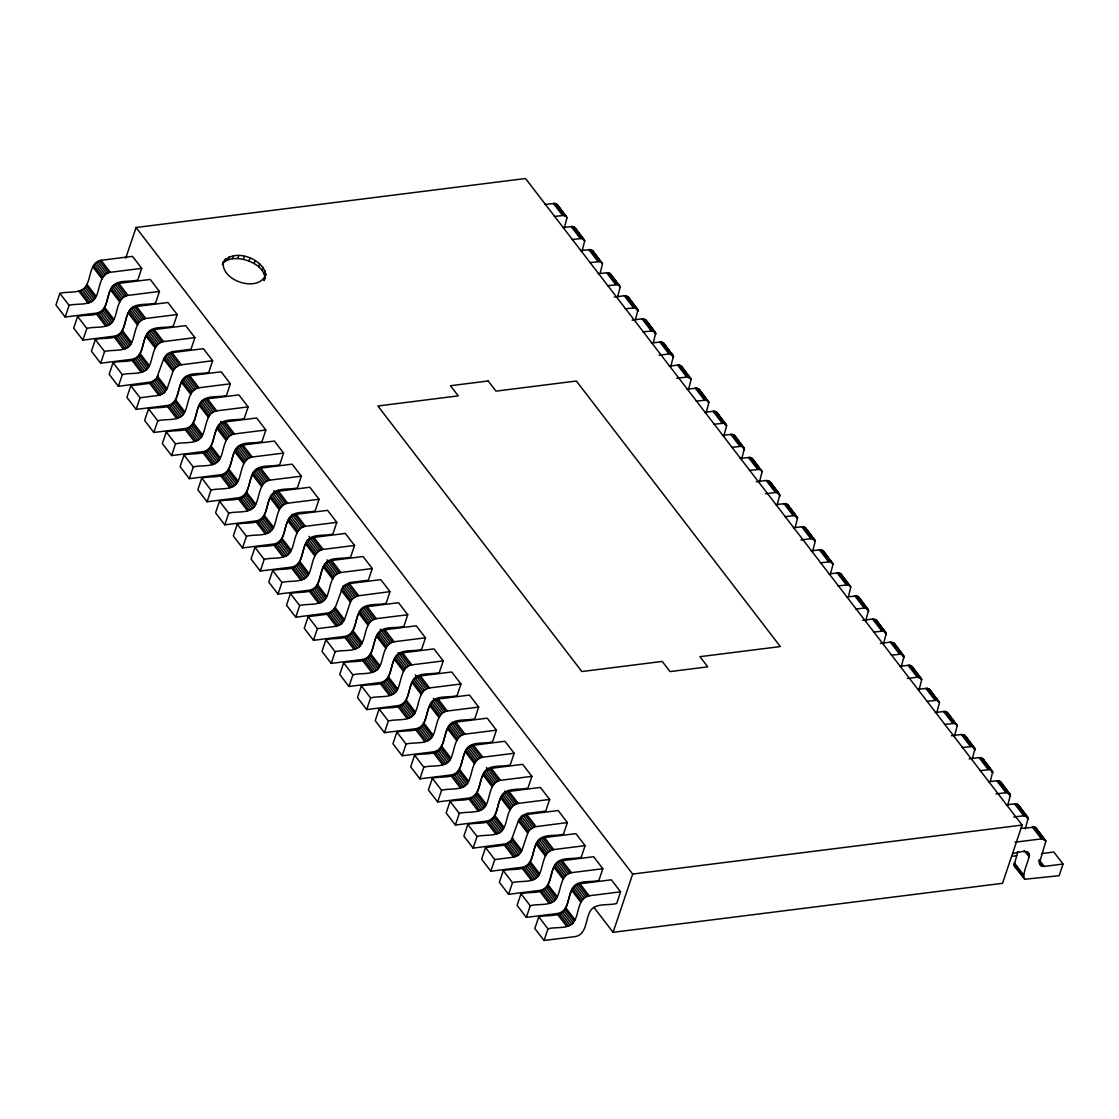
<?xml version="1.0" encoding="UTF-8"?>
<svg xmlns="http://www.w3.org/2000/svg" width="1119" height="1119" viewBox="0 0 1119 1119"><rect width="100%" height="100%" fill="white"/><g stroke="black" fill="none" stroke-linecap="round" stroke-linejoin="round"><path stroke-width="1.5" d="M614.373 297.011L624.29 295.766L628.151 296.913L637.97 309.991L635.158 320.747M632.109 320.104L642.026 318.859L645.887 320.006L655.706 333.084L653.426 342.246M651.496 342.987L661.315 341.938L663.623 343.085L673.442 356.178L670.631 366.934M722.44 435.347L732.26 434.298L734.568 435.459L744.387 448.551L741.575 459.294M756.262 481.743L766.179 480.499L770.04 481.646L779.859 494.724L777.048 505.48M846.593 596.986L856.413 595.937L858.721 597.098L868.54 610.191L865.728 620.933M862.679 620.29L872.596 619.045L876.457 620.192L886.276 633.27L883.464 644.026M880.415 643.383L890.332 642.138L894.193 643.285L904.012 656.363L901.201 667.12M951.36 735.742L961.277 734.498L965.137 735.645L974.957 748.737L972.145 759.479M969.096 758.836L979.013 757.591L982.874 758.738L992.693 771.83L990.413 780.992M988.483 781.719L998.302 780.67L1000.61 781.831L1010.429 794.91L1007.618 805.666M1041.831 853.545L1053.832 852.035L1063.05 864.05L1059.133 875.687L1024.85 879.254L1014.038 865.407L1017.926 851.489M1006.219 804.813L1016.038 803.764L1018.346 804.925L1028.165 818.003L1025.354 828.759M1023.857 878.499C1022.878 863.42 1041.761 845.251 1012.975 853.615M223.338 261.496C220.023 280.771 258.769 293.458 265.832 274.491C262.755 257.454 230.57 246.865 222.359 264.406L225.548 258.797M265.832 274.491L264.056 280.645L265.035 277.736M59.866 293.374L55.95 305.025L65.168 317.027L96.584 313.082C107.494 311.04 106.781 296.717 110.697 288.982C115.159 278.687 129.3 282.52 137.791 280.002L141.707 268.35L132.49 256.349L101.074 260.293C90.163 262.322 90.877 276.659 86.96 284.38C82.512 294.689 68.357 290.856 59.866 293.374L69.098 305.375L65.168 317.027M77.603 316.467L73.686 328.105L82.904 340.12L114.32 336.162C125.23 334.133 124.517 319.81 128.433 312.075C132.895 301.766 147.037 305.599 155.527 303.095L159.444 291.444L150.226 279.428L118.81 283.387C107.9 285.415 108.613 299.738 104.696 307.473C100.248 317.782 86.093 313.949 77.603 316.467L86.834 328.468L82.904 340.12M69.098 305.375C77.575 302.871 91.73 306.69 96.178 296.395C100.109 288.66 99.395 274.337 110.305 272.309L141.707 268.35M95.339 339.547L91.422 351.198L100.64 363.213L132.056 359.255C142.966 357.227 142.253 342.904 146.169 335.168C150.631 324.86 164.773 328.692 173.263 326.188L177.18 314.537L167.962 302.522L136.546 306.48C125.636 308.508 126.349 322.832 122.433 330.567C117.985 340.875 103.829 337.043 95.339 339.547L104.571 351.562L100.64 363.213M125.72 258.237L136.07 227.507L525.524 178.508L1022.137 825.067L1002.526 883.311L613.086 932.309L593.937 907.383M86.834 328.468C95.311 325.951 109.466 329.783 113.914 319.488C117.845 311.753 117.131 297.43 128.042 295.388L159.444 291.444M130.811 385.733L140.043 397.749L158.884 395.371L163.906 393.105L167.123 388.755L173.011 371.284L163.78 359.269L167.011 354.919L172.018 352.653L203.434 348.708L212.652 360.71L208.735 372.361C200.259 374.879 186.104 371.046 181.642 381.355C177.725 389.076 178.439 403.413 167.528 405.442L136.112 409.386L126.895 397.385L130.811 385.733L149.666 383.369L156.087 379.775L163.906 358.262L167.137 353.912L172.158 351.646L190.999 349.268L194.916 337.63L185.698 325.615L154.282 329.573C143.372 331.602 144.085 345.925 140.169 353.66C135.721 363.969 121.565 360.136 113.075 362.64L109.158 374.292L118.376 386.307L151.485 381.943L156.212 378.754L158.031 375.732M104.571 351.562C113.047 349.044 127.202 352.877 131.65 342.568C135.581 334.847 134.867 320.524 145.778 318.481L177.18 314.537M118.376 386.307L122.307 374.655L113.075 362.64M122.307 374.655C130.783 372.137 144.938 375.97 149.386 365.661C153.317 357.94 152.604 343.603 163.514 341.575L194.916 337.63M136.112 409.386L140.043 397.749M148.547 408.827L144.631 420.478L153.849 432.48L185.264 428.535C196.175 426.493 195.461 412.17 199.378 404.449C203.84 394.14 217.995 397.972 226.472 395.455L230.388 383.803L221.17 371.802L189.754 375.746C178.844 377.788 179.558 392.112 175.641 399.847C171.193 410.141 157.038 406.309 148.547 408.827L157.779 420.828L153.849 432.48M166.283 431.92L162.367 443.572L171.585 455.573L203.001 451.628C213.911 449.586 213.197 435.263 217.114 427.528C221.576 417.233 235.731 421.066 244.208 418.548L248.124 406.896L238.906 394.895L207.491 398.84C196.58 400.882 197.308 415.205 193.377 422.926C188.929 433.235 174.774 429.402 166.283 431.92L175.515 443.921L171.585 455.573M224.569 261.706L228.052 259.748L229.031 256.838M228.052 259.748L232.57 258.671L233.549 255.761M157.779 420.828C166.255 418.324 180.411 422.157 184.859 411.848C188.789 404.113 188.076 389.79 198.986 387.761L230.388 383.803M232.57 258.671L237.801 258.531L238.781 255.608M237.801 258.531L243.41 259.342L244.39 256.433M264.839 277.4C264.07 269.064 256.013 264.042 249.005 261.049L249.985 258.139M184.02 455.013L180.103 466.665L189.321 478.666L220.737 474.722C231.647 472.68 230.934 458.356 234.85 450.621C239.312 440.327 253.467 444.159 261.944 441.641L265.86 429.99L256.643 417.988L225.227 421.933C214.316 423.961 215.044 438.298 211.113 446.019C206.665 456.328 192.51 452.496 184.02 455.013L193.251 467.015L189.321 478.666M254.209 263.538L255.188 260.629M258.657 266.644L259.636 263.734M175.515 443.921C183.992 441.418 198.147 445.25 202.595 434.941C206.525 427.206 205.812 412.883 216.722 410.855L248.124 406.896M262.056 270.155L263.035 267.245M264.168 273.819L265.147 270.91M201.756 478.107L197.839 489.744L207.057 501.76L238.473 497.801C249.383 495.773 248.67 481.45 252.586 473.715C257.048 463.406 271.204 467.238 279.68 464.735L283.597 453.083L274.379 441.068L242.963 445.026C232.053 447.054 232.78 461.378 228.849 469.113C224.401 479.422 210.246 475.589 201.756 478.107L210.987 490.108L207.057 501.76M193.251 467.015C201.728 464.511 215.883 468.329 220.331 458.035C224.262 450.3 223.548 435.976 234.458 433.948L265.86 429.99M219.492 501.186L215.575 512.838L224.793 524.853L256.209 520.894C267.119 518.866 266.406 504.543 270.336 496.808C274.784 486.499 288.94 490.332 297.416 487.828L301.333 476.176L292.115 464.161L260.699 468.12C249.789 470.148 250.516 484.471 246.586 492.206C242.138 502.515 227.982 498.682 219.492 501.186L228.724 513.201L224.793 524.853M210.987 490.108C219.464 487.59 233.619 491.423 238.067 481.128C241.998 473.393 241.284 459.07 252.195 457.028L283.597 453.083M237.228 524.279L233.311 535.931L242.529 547.946L273.945 543.988C284.855 541.96 284.142 527.636 288.073 519.901C292.521 509.593 306.676 513.425 315.152 510.907L319.069 499.27L309.851 487.255L278.449 491.213C267.525 493.241 268.252 507.564 264.322 515.299C259.874 525.608 245.718 521.776 237.228 524.279L246.46 536.295L242.529 547.946M228.724 513.201C237.2 510.684 251.355 514.516 255.803 504.207C259.734 496.486 259.021 482.163 269.931 480.121L301.333 476.176M254.964 547.373L251.048 559.024L260.279 571.026L291.681 567.081C302.592 565.053 301.878 550.716 305.809 542.995C310.257 532.686 324.412 536.519 332.889 534.001L336.805 522.349L327.587 510.348L296.185 514.292C285.261 516.335 285.988 530.658 282.058 538.393C277.61 548.688 263.455 544.869 254.964 547.373L264.196 559.388L260.279 571.026M246.46 536.295C254.936 533.777 269.092 537.61 273.54 527.301C277.47 519.58 276.757 505.242 287.667 503.214L319.069 499.27M272.7 570.466L268.784 582.118L278.016 594.119L309.417 590.175C320.328 588.132 319.614 573.809 323.545 566.088C327.993 555.779 342.148 559.612 350.625 557.094L354.541 545.443L345.323 533.441L313.921 537.386C302.997 539.428 303.725 553.751 299.794 561.486C295.346 571.781 281.191 567.948 272.7 570.466L281.932 582.467L278.016 594.119M264.196 559.388C272.672 556.87 286.828 560.703 291.276 550.394C295.206 542.659 294.493 528.336 305.403 526.308L336.805 522.349M308.173 616.653L317.404 628.654L336.246 626.29L341.267 624.024L344.484 619.674L350.373 602.19L341.141 590.189L344.372 585.838L349.394 583.572L380.796 579.628L390.013 591.629L386.097 603.281C377.621 605.785 363.465 601.966 359.017 612.261C355.087 619.996 355.8 634.319 344.89 636.361L313.488 640.306L304.256 628.305L308.173 616.653L327.028 614.275L332.035 612.009L335.266 607.659L343.099 586.16L349.52 582.565L368.361 580.188L372.277 568.536L363.06 556.535L331.658 560.479C320.733 562.521 321.461 576.844 317.53 584.566C313.082 594.874 298.927 591.042 290.436 593.56L286.52 605.211L295.752 617.212L328.846 612.862L333.574 609.673L335.392 606.652M281.932 582.467C290.408 579.964 304.564 583.796 309.012 573.487C312.942 565.752 312.229 551.429 323.139 549.401L354.541 545.443M295.752 617.212L299.668 605.561L290.436 593.56M299.668 605.561C308.145 603.057 322.3 606.89 326.748 596.581C330.678 588.846 329.965 574.523 340.875 572.494L372.277 568.536M313.488 640.306L317.404 628.654M325.909 639.746L321.992 651.384L331.224 663.399L362.626 659.441C373.536 657.413 372.823 643.089 376.753 635.354C381.201 625.045 395.357 628.878 403.833 626.374L407.75 614.723L398.532 602.707L367.13 606.666C356.206 608.694 356.933 623.017 353.003 630.752C348.555 641.061 334.399 637.229 325.909 639.746L335.14 651.748L331.224 663.399M343.645 662.826L339.728 674.477L348.96 686.493L380.362 682.534C391.272 680.506 390.559 666.183 394.489 658.448C398.937 648.139 413.093 651.971 421.569 649.468L425.486 637.816L416.268 625.801L384.866 629.759C373.942 631.787 374.669 646.111 370.739 653.846C366.291 664.154 352.135 660.322 343.645 662.826L352.877 674.841L348.96 686.493M335.14 651.748C343.617 649.23 357.772 653.062 362.22 642.768C366.151 635.033 365.437 620.709 376.348 618.667L407.75 614.723M361.395 685.919L357.465 697.571L366.696 709.586L398.098 705.627C409.008 703.599 408.295 689.276 412.226 681.541C416.674 671.232 430.829 675.065 439.305 672.547L443.222 660.909L434.004 648.894L402.602 652.853C391.678 654.881 392.405 669.204 388.475 676.939C384.027 687.248 369.871 683.415 361.395 685.919L370.613 697.934L366.696 709.586M352.877 674.841C361.353 672.323 375.508 676.156 379.956 665.847C383.887 658.126 383.174 643.803 394.084 641.76L425.486 637.816M379.131 709.012L375.201 720.664L384.432 732.665L415.834 728.721C426.745 726.693 426.031 712.355 429.962 704.634C434.41 694.326 448.565 698.158 457.042 695.64L460.958 683.989L451.74 671.987L420.338 675.932C409.414 677.974 410.141 692.297 406.211 700.032C401.763 710.327 387.608 706.495 379.131 709.012L388.349 721.028L384.432 732.665M370.613 697.934C379.089 695.417 393.245 699.249 397.693 688.94C401.623 681.219 400.91 666.882 411.82 664.854L443.222 660.909M564.214 228.388L567.025 217.632L557.206 204.539L554.898 203.392L545.079 204.441M396.867 732.106L392.937 743.757L402.169 755.759L433.571 751.814C444.481 749.772 443.767 735.449 447.698 727.728C452.146 717.419 466.301 721.251 474.778 718.734L478.694 707.082L469.476 695.081L438.075 699.025C427.15 701.067 427.878 715.391 423.947 723.126C419.499 733.421 405.344 729.588 396.867 732.106L406.085 744.107L402.169 755.759M388.349 721.028C396.825 718.51 410.981 722.342 415.429 712.034C419.359 704.299 418.646 689.975 429.556 687.947L460.958 683.989M581.95 251.467L584.761 240.725L574.942 227.633L572.634 226.486L562.815 227.535M414.603 755.199L410.673 766.851L419.905 778.852L451.307 774.907C462.217 772.865 461.504 758.542 465.434 750.807C469.882 740.512 484.037 744.345 492.514 741.827L496.43 730.175L487.213 718.174L455.811 722.119C444.886 724.161 445.614 738.484 441.683 746.205C437.235 756.514 423.08 752.681 414.603 755.199L423.821 767.2L419.905 778.852M406.085 744.107C414.562 741.603 428.717 745.436 433.165 735.127C437.095 727.392 436.382 713.069 447.292 711.041L478.694 707.082M600.218 272.98L602.498 263.818L592.678 250.726L590.37 249.579L580.551 250.614M432.34 778.292L428.409 789.944L437.641 801.945L469.043 798.001C479.953 795.959 479.24 781.635 483.17 773.9C487.618 763.606 501.774 767.424 510.25 764.92L514.167 753.269L504.949 741.268L473.547 745.212C462.623 747.24 463.35 761.577 459.419 769.299C454.971 779.607 440.816 775.775 432.34 778.292L441.557 790.294L437.641 801.945M423.821 767.2C432.298 764.697 446.453 768.529 450.901 758.22C454.832 750.485 454.118 736.162 465.028 734.134L496.43 730.175M617.422 297.654L620.234 286.912L610.414 273.819L608.107 272.658L598.287 273.707M450.076 801.386L446.145 813.023L455.377 825.039L486.779 821.08C497.689 819.052 496.976 804.729 500.906 796.994C505.354 786.685 519.51 790.518 527.986 788.014L531.903 776.362L522.685 764.347L491.283 768.305C480.359 770.334 481.086 784.657 477.156 792.392C472.708 802.701 458.552 798.868 450.076 801.386L459.294 813.387L455.377 825.039M441.557 790.294C450.034 787.79 464.189 791.609 468.637 781.314C472.568 773.579 471.854 759.255 482.765 757.213L514.167 753.269M485.548 847.559L494.766 859.574L513.607 857.196L518.629 854.93L521.846 850.58L527.734 833.109L518.503 821.108L521.734 816.758L526.755 814.492L558.157 810.534L567.375 822.549L563.458 834.187C554.982 836.704 540.827 832.872 536.379 843.18C532.448 850.916 533.162 865.239 522.251 867.267L490.849 871.225L481.618 859.21L485.548 847.559L504.389 845.195L510.81 841.6L518.643 820.087L521.86 815.737L526.881 813.471L545.722 811.107L549.639 799.456L540.421 787.44L509.019 791.399C498.095 793.427 498.822 807.75 494.892 815.485C490.444 825.794 476.288 821.961 467.812 824.465L463.881 836.117L473.113 848.132L506.208 843.768L510.935 840.579L512.754 837.558M459.294 813.387C467.77 810.869 481.925 814.702 486.373 804.407C490.304 796.672 489.59 782.349 500.501 780.307L531.903 776.362M473.113 848.132L477.03 836.48L467.812 824.465M477.03 836.48C485.506 833.963 499.661 837.795 504.109 827.487C508.04 819.765 507.327 805.442 518.237 803.4L549.639 799.456M490.849 871.225L494.766 859.574M503.284 870.652L499.354 882.304L508.586 894.305L539.987 890.36C550.898 888.332 550.184 873.995 554.115 866.274C558.563 855.965 572.718 859.798 581.195 857.28L585.111 845.628L575.893 833.627L544.491 837.571C533.581 839.614 534.295 853.937 530.364 861.672C525.916 871.967 511.761 868.134 503.284 870.652L512.502 882.667L508.586 894.305M688.367 390.027L691.178 379.271L681.359 366.179L679.051 365.032L669.232 366.081M521.02 893.745L517.09 905.397L526.322 917.398L557.724 913.454C568.634 911.412 567.92 897.088 571.851 889.367C576.299 879.058 590.454 882.891 598.931 880.373L602.847 868.722L593.629 856.72L562.228 860.665C551.317 862.707 552.031 877.03 548.1 884.765C543.652 895.06 529.497 891.228 521.02 893.745L530.238 905.747L526.322 917.398M512.502 882.667C520.978 880.149 535.134 883.982 539.582 873.673C543.512 865.938 542.799 851.615 553.709 849.587L585.111 845.628M706.103 413.107L708.914 402.364L699.095 389.272L696.787 388.125L686.968 389.174M538.757 916.839L534.826 928.49L544.058 940.492L575.46 936.547C586.37 934.505 585.657 920.182 589.587 912.447C594.035 902.152 608.19 905.984 616.667 903.467L620.583 891.815L611.366 879.814L579.964 883.758C569.053 885.8 569.767 900.124 565.836 907.845C561.388 918.153 547.233 914.321 538.757 916.839L547.974 928.84L544.058 940.492M530.238 905.747C538.715 903.243 552.87 907.075 557.318 896.767C561.248 889.032 560.535 874.708 571.445 872.68L602.847 868.722M723.839 436.2L726.651 425.458L716.831 412.365L714.523 411.219L704.704 412.254M547.974 928.84C556.451 926.336 570.606 930.169 575.054 919.86C578.985 912.125 578.271 897.802 589.181 895.773L620.583 891.815M759.311 482.387L762.123 471.631L752.304 458.552L749.996 457.391L740.177 458.44M613.086 932.309L632.683 874.065L136.07 227.507M795.315 526.979L797.595 517.817L787.776 504.725L785.468 503.578L775.649 504.627M812.52 551.667L815.331 540.911L805.512 527.818L803.204 526.671L793.385 527.72M830.256 574.746L833.068 564.004L823.248 550.912L820.94 549.765L811.121 550.8M848.524 596.259L850.804 587.097L840.984 574.005L838.677 572.858L828.857 573.893M918.937 690.213L921.748 679.457L911.929 666.364L909.621 665.218L899.802 666.267M936.673 713.307L939.484 702.55L929.665 689.458L927.357 688.311L917.538 689.36M954.409 736.386L957.221 725.644L947.401 712.551L945.093 711.404L935.274 712.439M173.011 371.284L174.83 368.263L179.558 365.074L212.652 360.71M350.373 602.19L352.191 599.183L356.919 595.979L390.013 591.629M527.734 833.109L529.553 830.088L534.281 826.899L567.375 822.549M554.297 216.443L564.116 215.394L566.438 216.554M572.033 239.536L581.852 238.487L584.174 239.648M589.769 262.629L599.588 261.58L601.91 262.741M607.505 285.723L617.338 284.674L619.646 285.821M625.241 308.816L635.074 307.767L637.382 308.914M642.977 331.895L652.811 330.86L655.119 332.007M659.063 355.199L668.98 353.954L672.855 355.101M676.799 378.292L686.716 377.047L690.591 378.194M696.186 401.175L706.019 400.126L708.327 401.287M713.922 424.269L723.755 423.22L726.063 424.367M731.658 447.362L741.491 446.313L743.799 447.46M749.394 470.456L759.228 469.407L761.535 470.553M765.48 493.745L775.397 492.5L779.272 493.647M784.867 516.628L794.7 515.579L797.008 516.74M800.952 539.931L810.869 538.687L814.744 539.834M820.339 562.815L830.172 561.766L832.48 562.927M838.075 585.908L847.908 584.859L850.216 586.006M855.811 609.002L865.644 607.953L867.952 609.1M873.547 632.095L883.381 631.046L885.688 632.193M891.284 655.174L901.117 654.139L903.425 655.286M907.369 678.478L917.286 677.233L921.161 678.38M926.756 701.361L936.589 700.312L938.897 701.473M944.492 724.455L954.325 723.406L956.633 724.566M962.228 747.548L972.061 746.499L974.369 747.646M979.964 770.641L989.797 769.592L992.105 770.739M996.05 793.931L1005.967 792.686L1009.842 793.833M1013.786 817.024L1023.703 815.779L1027.578 816.926M632.683 874.065L1022.137 825.067M1020.654 828.312L1035.103 827.249L1045.901 841.096L1039.887 861.378L1040.334 865.267L1044.209 866.414L1063.05 864.05M1015.003 842.201L1041.439 838.872L1045.314 840.019M1011.646 856.343L1016.598 855.727M1016.947 867.645L1014.625 866.484M243.41 259.342L249.005 261.049M557.206 204.539L567.025 217.632M584.761 240.725L574.942 227.633M602.498 263.818L592.678 250.726M610.414 273.819L620.234 286.912M628.151 296.913L637.97 309.991M645.887 320.006L655.706 333.084M663.623 343.085L673.442 356.178M681.359 366.179L691.178 379.271M699.095 389.272L708.914 402.364M716.831 412.365L726.651 425.458M734.568 435.459L744.387 448.551M752.304 458.552L762.123 471.631M770.04 481.646L778.838 493.395M787.776 504.725L797.595 517.817M805.512 527.818L815.331 540.911M833.068 564.004L823.248 550.912M850.804 587.097L840.984 574.005M858.721 597.098L868.54 610.191M876.457 620.192L886.276 633.27M894.193 643.285L904.012 656.363M911.929 666.364L921.748 679.457M939.484 702.55L929.665 689.458M947.401 712.551L957.221 725.644M965.137 735.645L974.957 748.737M982.874 758.738L992.693 771.83M1000.61 781.831L1010.429 794.91M1018.346 804.925L1028.165 818.003M1036.082 828.004L1045.901 841.096M556.213 203.784L565.445 215.785M573.949 226.877L583.181 238.879M591.685 249.971L600.917 261.972M609.421 273.05L618.653 285.065M627.158 296.143L636.389 308.159M644.894 319.237L654.125 331.252M662.63 342.33L671.862 354.331M680.366 365.423L689.598 377.425M698.116 388.517L707.334 400.518M715.852 411.61L725.07 423.611M733.588 434.69L742.806 446.705M751.325 457.783L760.542 469.798M769.061 480.876L778.278 492.892M786.797 503.97L796.015 515.971M804.533 527.063L813.751 539.064M822.269 550.156L831.487 562.158M840.005 573.25L849.223 585.251M857.741 596.329L866.959 608.344M875.478 619.422L884.695 631.438M893.214 642.516L902.432 654.531M910.95 665.609L920.168 677.61M928.686 688.703L937.904 700.704M946.422 711.796L955.64 723.797M964.158 734.889L973.376 746.891M981.895 757.969L991.112 769.984M999.631 781.062L1008.848 793.077M1017.367 804.155L1026.585 816.171M1035.103 827.249L1044.321 839.25M575.977 229.899L584.174 240.571M592.678 251.663L600.875 262.336M610.414 274.756L618.611 285.429M628.151 297.85L632.249 303.179M635.326 307.179L637.382 309.851M645.887 320.929L647.943 323.601M649.985 326.272L652.041 328.944M663.623 344.023L666.7 348.023M668.756 350.695L672.855 356.038M683.415 369.788L690.591 379.131M702.173 394.21L708.327 402.211M716.831 413.303L726.063 425.304M734.568 436.396L739.701 443.068M752.304 459.489L759.479 468.819M770.04 482.569L774.138 487.912M776.194 490.584L779.272 494.584M790.853 509.663L797.008 517.677M805.512 528.755L807.568 531.427M809.624 534.099L814.744 540.771M824.283 553.178L831.459 562.521M840.984 574.942L848.16 584.286M858.721 598.036L866.931 608.708M876.471 621.129L881.59 627.787M883.632 630.459L885.688 633.13M894.207 644.208L896.249 646.88M898.305 649.552L903.425 656.224M912.964 668.644L915.006 671.302M917.062 673.974L921.161 679.317M931.721 693.067L938.897 702.41M947.415 713.488L955.612 724.161M965.151 736.582L974.369 748.583M982.888 759.675L989.028 767.676M1000.624 782.768L1002.666 785.426M1005.743 789.427L1009.842 794.77M1018.36 805.848L1022.458 811.191M1024.5 813.863L1027.578 817.863M1039.159 832.942L1045.314 840.956M561.025 210.959L565.123 216.289M575.698 230.038L581.838 238.053M594.455 254.475L597.532 258.475M613.212 278.897L611.016 274.896M635.046 307.319L638.124 311.32M649.705 326.412L651.762 329.084M653.804 331.742L655.86 334.413M668.477 350.834L673.596 357.507M683.136 369.927L689.276 377.928M701.893 394.35L704.97 398.35M720.65 418.772L717.433 413.443M742.498 447.208L744.541 449.866M757.157 466.287L759.2 468.959M775.915 490.723L780.013 496.053M790.574 509.802L796.728 517.817M809.345 534.239L812.408 538.239M824.004 553.318L828.102 558.661M842.761 577.74L844.817 580.411M864.595 606.176L868.694 611.506M883.353 630.598L886.43 634.599M898.025 649.691L900.068 652.363M902.124 655.021L904.166 657.692M914.727 671.442L912.531 667.456M916.783 674.114L919.86 678.114M931.442 693.207L936.561 699.879M950.199 717.629L952.255 720.3M967.935 740.722L965.739 736.722M972.033 746.051L975.111 750.066M990.805 770.487L992.847 773.145M1005.463 789.566L1010.583 796.238M1020.122 808.659L1022.179 811.331M1024.221 814.003L1028.319 819.332M1038.88 833.082L1044.013 839.754M554.898 203.392L564.116 215.394M572.634 226.486L581.852 238.487M590.37 249.579L599.588 261.58M608.107 272.658L617.338 284.674M625.843 295.752L635.074 307.767M643.579 318.845L652.811 330.86M661.315 341.938L670.547 353.94M679.051 365.032L688.283 377.033M696.787 388.125L706.019 400.126M714.523 411.219L723.755 423.22M732.26 434.298L741.491 446.313M749.996 457.391L759.228 469.407M767.732 480.485L776.964 492.5M785.468 503.578L794.7 515.579M803.204 526.671L812.436 538.673M820.94 549.765L830.172 561.766M838.677 572.858L847.908 584.859M856.413 595.937L865.644 607.953M874.149 619.031L883.381 631.046M891.885 642.124L901.117 654.139M909.621 665.218L918.853 677.219M927.357 688.311L936.589 700.312M945.093 711.404L954.325 723.406M962.83 734.498L972.061 746.499M980.566 757.577L989.797 769.592M998.302 780.67L1007.534 792.686M1016.038 803.764L1025.27 815.779M1033.774 826.857L1043.006 838.858M553.346 203.392L562.563 215.407M571.082 226.486L580.299 238.501M588.818 249.579L598.036 261.58M606.554 272.672L615.772 284.674M624.29 295.766L633.508 307.767M642.026 318.859L651.244 330.86M659.762 341.938L668.98 353.954M677.499 365.032L686.716 377.047M695.235 388.125L704.452 400.14M712.971 411.219L722.189 423.22M730.707 434.312L739.925 446.313M748.443 457.405L757.661 469.407M766.179 480.499L775.397 492.5M783.915 503.578L793.133 515.593M801.652 526.671L810.869 538.687M819.388 549.765L828.606 561.78M837.124 572.858L846.342 584.859M854.86 595.951L864.078 607.953M872.596 619.045L881.814 631.046M890.332 642.138L899.55 654.139M908.068 665.218L917.286 677.233M925.805 688.311L935.022 700.326M943.541 711.404L952.759 723.42M961.277 734.498L970.495 746.499M979.013 757.591L988.231 769.592M996.749 780.684L1005.967 792.686M1014.485 803.778L1023.703 815.779M1032.222 826.857L1041.439 838.872M1039.075 859.742L1044.209 866.414M1038.544 861.084L1042.642 866.414M1039.271 863.364L1041.327 866.036M1027.368 851.657L1029.424 854.329M1026.501 851.657L1029.578 855.657M1024.165 850.468L1029.284 857.14M1014.178 862.609L1023.395 874.61M1013.884 864.078L1023.102 876.093M1014.038 865.407L1024.85 879.254M101.074 260.293L110.305 272.309M118.81 283.387L128.042 295.388M136.546 306.48L145.778 318.481M154.282 329.573L163.514 341.575M172.018 352.653L181.25 364.668M189.754 375.746L198.986 387.761M207.491 398.84L216.722 410.855M225.227 421.933L234.458 433.948M242.963 445.026L252.195 457.028M260.699 468.12L269.931 480.121M278.449 491.213L287.667 503.214M296.185 514.292L305.403 526.308M313.921 537.386L323.139 549.401M331.658 560.479L340.875 572.494M349.394 583.572L358.612 595.574M367.13 606.666L376.348 618.667M384.866 629.759L394.084 641.76M402.602 652.853L411.82 664.854M420.338 675.932L429.556 687.947M438.075 699.025L447.292 711.041M455.811 722.119L465.028 734.134M473.547 745.212L482.765 757.213M491.283 768.305L500.501 780.307M509.019 791.399L518.237 803.4M526.755 814.492L535.973 826.493M544.491 837.571L553.709 849.587M562.228 860.665L571.445 872.68M579.964 883.758L589.181 895.773M99.381 260.699L108.613 272.7M117.117 283.792L126.349 295.794M134.853 306.886L144.085 318.887M152.59 329.965L161.821 341.98M170.326 353.058L179.558 365.074M188.062 376.152L197.294 388.167M205.798 399.245L215.03 411.246M223.534 422.339L232.766 434.34M241.27 445.432L250.502 457.433M259.007 468.525L268.238 480.527M276.757 491.605L285.974 503.62M294.493 514.698L303.711 526.713M312.229 537.791L321.447 549.807M329.965 560.885L339.183 572.886M347.701 583.978L356.919 595.979M365.437 607.071L374.655 619.073M383.174 630.165L392.391 642.166M400.91 653.244L410.127 665.259M418.646 676.338L427.864 688.353M436.382 699.431L445.6 711.446M454.118 722.524L463.336 734.526M471.854 745.618L481.072 757.619M489.59 768.711L498.808 780.712M507.327 791.804L516.544 803.806M525.063 814.884L534.281 826.899M542.799 837.977L552.017 849.992M560.535 861.071L569.753 873.086M578.271 884.164L587.489 896.165M97.675 261.468L106.892 273.484M115.411 284.562L124.629 296.563M133.147 307.655L142.365 319.656M150.883 330.748L160.101 342.75M168.619 353.842L177.837 365.843M186.355 376.921L195.587 388.936M204.092 400.015L213.323 412.03M220.681 421.429L231.06 435.123M239.564 446.201L248.796 458.203M257.3 469.295L266.532 481.296M273.847 490.654L284.268 504.389M291.933 514.194L302.004 527.483M308.942 536.337L319.74 550.576M327.028 559.878L337.476 573.669M345.981 584.747L355.213 596.763M363.717 607.841L372.949 619.842M380.194 629.102L390.685 642.935M398.28 652.643L408.421 666.029M415.289 674.799L426.157 689.122M433.361 698.326L443.893 712.216M452.398 723.294L461.629 735.309M470.134 746.387L479.366 758.402M486.541 767.55L497.102 781.482M504.613 791.091L514.838 804.575M523.342 815.667L532.574 827.668M541.078 838.746L550.31 850.762M558.815 861.84L568.046 873.855M576.551 884.933L585.783 896.948M96.066 262.559L105.284 274.561M113.802 285.653L123.02 297.654M131.538 308.746L140.756 320.747M149.275 331.839L158.492 343.841M167.011 354.919L176.229 366.934M184.747 378.012L193.965 390.027M202.483 401.106L211.701 413.121M220.219 424.199L229.437 436.2M237.955 447.292L247.173 459.294M255.691 470.386L264.909 482.387M273.428 493.479L282.645 505.48M291.164 516.558L300.382 528.574M308.9 539.652L318.118 551.667M326.636 562.745L335.854 574.76M344.372 585.838L353.59 597.84M362.108 608.932L371.326 620.933M379.845 632.025L389.062 644.026M397.581 655.119L406.798 667.12M415.317 678.198L424.535 690.213M433.053 701.291L442.271 713.307M450.789 724.385L460.007 736.4M468.525 747.478L477.743 759.479M486.261 770.571L495.479 782.573M503.998 793.665L513.215 805.666M521.734 816.758L530.952 828.759M539.47 839.837L548.688 851.853M557.206 862.931L566.424 874.946M574.942 886.024L584.174 898.039M94.653 263.888L103.885 275.903M112.39 286.982L121.621 298.997M130.126 310.075L139.357 322.076M147.862 333.168L157.094 345.17M165.598 356.262L174.83 368.263M183.334 379.341L192.566 391.356M201.07 402.434L210.302 414.45M218.806 425.528L228.038 437.543M236.557 448.621L245.774 460.636M254.293 471.714L263.511 483.716M272.029 494.808L281.247 506.809M289.765 517.901L298.983 529.902M307.501 540.981L316.719 552.996M325.237 564.074L334.455 576.089M342.973 587.167L352.191 599.183M360.71 610.261L369.927 622.262M378.446 633.354L387.664 645.355M396.182 656.447L405.4 668.449M413.918 679.541L423.136 691.542M431.654 702.62L440.872 714.635M449.39 725.713L458.608 737.729M467.127 748.807L476.344 760.822M484.863 771.9L494.08 783.901M502.599 794.994L511.817 806.995M520.335 818.087L529.553 830.088M538.071 841.18L547.289 853.182M555.807 864.26L565.025 876.275M573.543 887.353L582.761 899.368M93.562 265.371L102.78 277.386M111.299 288.464L120.516 300.479M129.035 311.558L138.252 323.559M146.771 334.651L155.989 346.652M164.507 357.744L173.725 369.746M182.243 380.838L191.461 392.839M199.979 403.917L209.197 415.932M217.715 427.01L226.933 439.026M235.452 450.104L244.669 462.119M253.188 473.197L262.405 485.198M270.924 496.29L280.142 508.292M288.66 519.384L297.878 531.385M306.396 542.477L315.614 554.478M324.132 565.557L333.35 577.572M341.868 588.65L351.086 600.665M359.605 611.743L368.822 623.759M377.341 634.837L386.559 646.838M395.077 657.93L404.295 669.931M412.813 681.023L422.031 693.025M430.549 704.117L439.767 716.118M448.285 727.196L457.503 739.211M466.022 750.289L475.239 762.305M483.758 773.383L492.975 785.398M501.494 796.476L510.712 808.477M519.23 819.57L528.448 831.571M536.966 842.663L546.184 854.664M554.702 865.756L563.92 877.758M572.438 888.836L581.656 900.851M92.835 266.909L102.067 278.911M110.571 290.003L119.803 302.004M128.307 313.096L137.539 325.097M146.043 336.19L155.275 348.191M181.516 382.362L190.748 394.378M199.252 405.456L208.484 417.471M216.988 428.549L226.22 440.55M234.724 451.642L243.956 463.644M252.46 474.736L261.692 486.737M270.197 497.829L279.428 509.83M287.933 520.908L297.164 532.924M305.669 544.002L314.901 556.017M323.405 567.095L332.637 579.11M358.877 613.282L368.109 625.283M376.613 636.375L385.845 648.377M394.35 659.469L403.581 671.47M412.086 682.548L421.317 694.563M429.822 705.641L439.054 717.657M447.558 728.735L456.79 740.75M465.294 751.828L474.526 763.829M483.03 774.921L492.262 786.923M500.766 798.015L509.998 810.016M536.239 844.188L545.471 856.203M553.975 867.281L563.207 879.296M571.725 890.374L580.943 902.39M86.96 284.38L96.178 296.395M104.696 307.473L113.914 319.488M122.433 330.567L131.65 342.568M140.169 353.66L149.386 365.661M157.905 376.753L167.123 388.755M175.641 399.847L184.859 411.848M193.377 422.926L202.595 434.941M211.113 446.019L220.331 458.035M228.849 469.113L238.067 481.128M246.586 492.206L255.803 504.207M264.322 515.299L273.54 527.301M282.058 538.393L291.276 550.394M299.794 561.486L309.012 573.487M317.53 584.566L326.748 596.581M335.266 607.659L344.484 619.674M353.003 630.752L362.22 642.768M370.739 653.846L379.956 665.847M388.475 676.939L397.693 688.94M406.211 700.032L415.429 712.034M423.947 723.126L433.165 735.127M441.683 746.205L450.901 758.22M459.419 769.299L468.637 781.314M477.156 792.392L486.373 804.407M494.892 815.485L504.109 827.487M512.628 838.579L521.846 850.58M530.364 861.672L539.582 873.673M548.1 884.765L557.318 896.767M565.836 907.845L575.054 919.86M86.233 285.918L95.465 297.92M103.969 309.012L113.201 321.013M121.705 332.105L130.937 344.106M139.441 355.199L148.673 367.2M157.178 378.278L166.409 390.293M174.914 401.371L184.145 413.387M192.65 424.465L201.882 436.48M210.386 447.558L219.618 459.559M228.122 470.651L237.354 482.653M245.858 493.745L255.09 505.746M263.594 516.838L272.826 528.839M281.331 539.918L290.562 551.933M299.067 563.011L308.298 575.026M316.803 586.104L326.035 598.119M334.539 609.198L343.771 621.199M352.275 632.291L361.507 644.292M370.011 655.384L379.243 667.386M387.747 678.478L396.979 690.479M405.484 701.557L414.715 713.572M423.22 724.65L432.452 736.666M440.956 747.744L450.188 759.759M458.692 770.837L467.924 782.838M476.428 793.931L485.66 805.932M494.164 817.024L503.396 829.025M511.901 840.117L521.132 852.119M529.637 863.197L538.868 875.212M547.373 886.29L556.605 898.305M565.123 909.383L574.341 921.399M85.128 287.401L94.36 299.416M102.878 310.495L112.096 322.496M120.614 333.588L129.832 345.589M138.35 356.681L147.568 368.683M156.087 379.775L165.304 391.776M173.823 402.854L183.04 414.869M191.559 425.947L200.777 437.963M209.295 449.041L218.513 461.056M227.031 472.134L236.249 484.135M244.767 495.227L253.985 507.229M262.503 518.321L271.721 530.322M280.24 541.4L289.457 553.415M297.976 564.494L307.193 576.509M315.712 587.587L324.93 599.602M333.448 610.68L342.666 622.696M351.184 633.774L360.402 645.775M368.92 656.867L378.138 668.868M386.656 679.96L395.874 691.962M404.393 703.04L413.61 715.055M422.129 726.133L431.347 738.148M439.865 749.226L449.083 761.242M457.601 772.32L466.819 784.321M475.337 795.413L484.555 807.414M493.073 818.507L502.291 830.508M510.81 841.6L520.027 853.601M528.546 864.679L537.763 876.695M546.282 887.773L555.5 899.788M564.018 910.866L573.236 922.881M83.729 288.73L92.947 300.745M101.465 311.823L110.683 323.839M119.201 334.917L128.419 346.918M136.938 358.01L146.169 370.011M154.674 381.103L163.906 393.105M172.41 404.197L181.642 416.198M190.146 427.276L199.378 439.291M207.882 450.37L217.114 462.385M225.618 473.463L234.85 485.478M243.355 496.556L252.586 508.558M261.091 519.65L270.322 531.651M278.827 542.743L288.059 554.744M296.563 565.836L305.795 577.838M314.299 588.916L323.531 600.931M332.035 612.009L341.267 624.024M349.771 635.102L359.003 647.118M367.508 658.196L376.739 670.197M385.244 681.289L394.475 693.29M402.98 704.383L412.212 716.384M420.716 727.476L429.948 739.477M438.452 750.555L447.684 762.571M456.188 773.649L465.42 785.664M473.924 796.742L483.156 808.757M491.661 819.835L500.892 831.837M509.397 842.929L518.629 854.93M527.133 866.022L536.365 878.023M544.869 889.115L554.101 901.117M562.605 912.195L571.837 924.21M82.121 289.821L91.338 301.836M99.857 312.914L109.075 324.916M117.593 336.008L126.811 348.009M135.329 359.101L144.547 371.102M153.065 382.194L162.283 394.196M170.801 405.274L180.019 417.289M188.538 428.367L197.755 440.382M206.274 451.461L215.491 463.476M224.01 474.554L233.228 486.555M241.746 497.647L250.964 509.649M259.482 520.741L268.7 532.742M277.218 543.834L286.436 555.835M294.954 566.913L304.172 578.929M312.691 590.007L321.908 602.022M330.427 613.1L339.644 625.115M348.163 636.193L357.381 648.195M365.899 659.287L375.117 671.288M383.635 682.38L392.853 694.381M401.371 705.474L410.589 717.475M419.107 728.553L428.325 740.568M436.844 751.646L446.061 763.662M454.58 774.74L463.798 786.755M472.316 797.833L481.534 809.834M490.052 820.926L499.27 832.928M507.788 844.02L517.006 856.021M525.524 867.113L534.756 879.114M543.261 890.192L552.492 902.208M560.997 913.286L570.228 925.301M80.414 290.59L89.632 302.606M98.15 313.684L107.368 325.699M115.886 336.777L125.104 348.792M133.623 359.87L142.84 371.872M151.359 382.964L160.576 394.965M169.095 406.057L178.313 418.058M186.831 429.15L196.049 441.152M204.567 452.23L213.785 464.245M222.303 475.323L231.521 487.338M240.039 498.417L249.257 510.432M257.776 521.51L266.993 533.511M275.512 544.603L284.73 556.605M293.248 567.697L302.466 579.698M310.984 590.79L320.202 602.791M328.72 613.869L337.938 625.885M346.456 636.963L355.674 648.978M364.193 660.056L373.41 672.071M381.929 683.149L391.146 695.151M399.665 706.243L408.883 718.244M417.401 729.336L426.619 741.337M435.137 752.43L444.355 764.431M452.873 775.509L462.091 787.524M470.609 798.602L479.827 810.618M488.346 821.696L497.563 833.711M506.082 844.789L515.299 856.79M523.818 867.882L533.036 879.884M541.554 890.976L550.772 902.977M559.29 914.069L568.508 926.07M78.722 290.996L87.939 303.011M96.458 314.089L105.676 326.105M114.194 337.183L123.412 349.184M131.93 360.276L141.148 372.277M149.666 383.369L158.884 395.371M167.402 406.463L176.62 418.464M185.139 429.542L194.356 441.557M202.875 452.636L212.092 464.651M220.611 475.729L229.829 487.744M238.347 498.822L247.565 510.823M256.083 521.916L265.301 533.917M273.819 545.009L283.037 557.01M291.555 568.088L300.773 580.104M309.292 591.182L318.509 603.197M327.028 614.275L336.246 626.29M344.764 637.368L353.982 649.384M362.5 660.462L371.718 672.463M380.236 683.555L389.454 695.556M397.972 706.648L407.19 718.65M415.708 729.728L424.926 741.743M433.445 752.821L442.662 764.836M451.181 775.915L460.399 787.93M468.917 799.008L478.135 811.009M486.653 822.101L495.871 834.103M504.389 845.195L513.607 857.196M522.125 868.288L531.343 880.289M539.862 891.367L549.079 903.383M557.598 914.461L566.815 926.476M1036.684 829.095L1036.837 830.424M1018.947 806.002L1019.101 807.331M1001.211 782.908L1001.365 784.237M983.475 759.815L983.629 761.144M948.003 713.628L948.157 714.957M894.794 644.362L894.948 645.691M877.058 621.269L877.212 622.598M859.322 598.175L859.476 599.504M806.114 528.909L806.267 530.224M788.377 505.816L788.531 507.145M770.641 482.723L770.795 484.051M752.905 459.629L753.059 460.958M735.169 436.536L735.323 437.865M699.697 390.349L699.851 391.678M681.961 367.27L682.114 368.585M664.224 344.176L664.378 345.505M646.488 321.083L646.642 322.412M628.752 297.99L628.906 299.319M557.794 205.63L557.961 206.945M488.164 380.978L450.467 385.719L458.272 395.874L377.872 405.987L581.838 671.54L662.238 661.427L670.043 671.596L707.74 666.854L699.934 656.685L780.335 646.572L576.369 381.019L495.969 391.132L488.164 380.978"/></g></svg>
